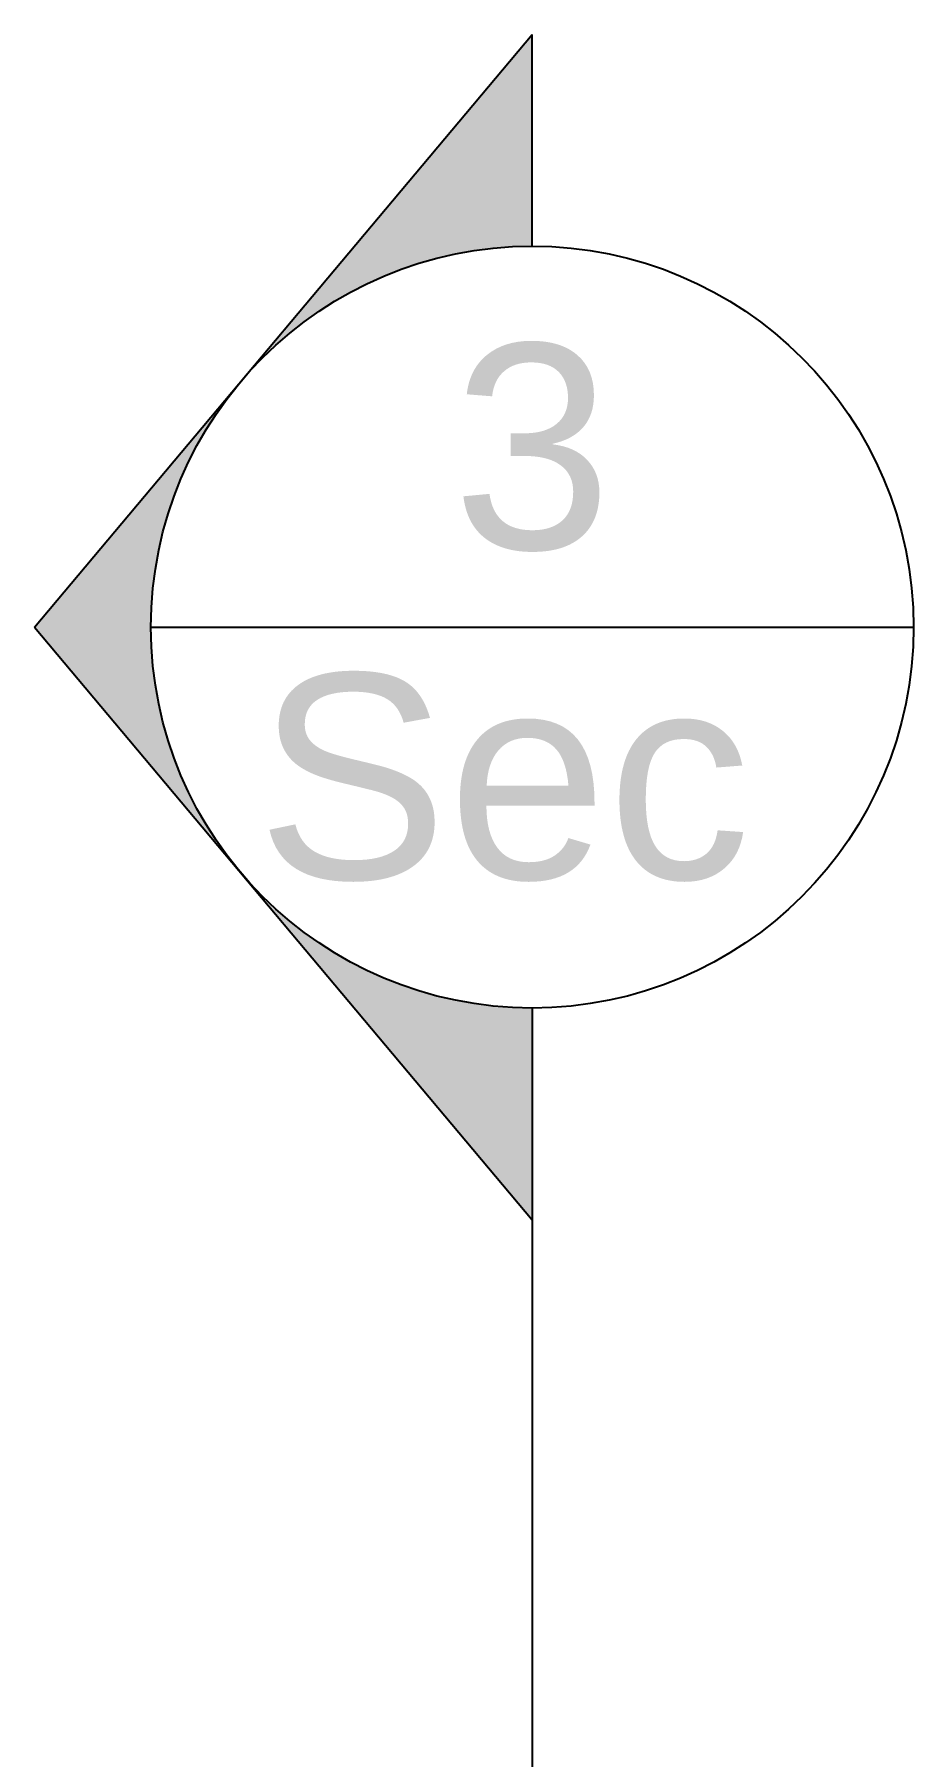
# Model space of a CAD drawing. Extents: x -32840 to 422982, y 280745 to 888746.
# Drawn here: x 92522 to 94020, y 819210 to 822149 of the extents above; entities that cross this region are included whole.
import ezdxf
from ezdxf.enums import TextEntityAlignment as Align

# ---------------------------------------------------------------- set-up
doc = ezdxf.new("R2010")
doc.units = 0
doc.header["$LTSCALE"] = 1000
doc.layers.add('A-Tag LVl', color=2, linetype='Continuous')
doc.styles.add('Arial', font='arial.ttf')
doc.styles.add('ROMANS', font='romans.shx', dxfattribs={"width": 0.8})

# ---------------------------------------------------------------- blocks, each defined once
blk = doc.blocks.new('TAG-SEC')
blk.add_line((-6.5, 0), (6.5, 0))
blk.add_circle((0, 0), 6.5)
at = {"color": 6, "style": 'Arial'}
blk.add_attdef('88', text='', height=3.5, dxfattribs=at).set_placement((0, 3.082), align=Align.MIDDLE_CENTER)
at = {"color": 6, "style": 'ROMANS', "width": 0.708488}
blk.add_attdef('X8-X-8888', text='', height=1.75, dxfattribs=at).set_placement((-5.579, -2.546), (5.579, -2.546), align=Align.FIT)
blk = doc.blocks.new('TAG-SEC-ARROW')
h = blk.add_hatch(color=256)
h.paths.add_polyline_path([(-10.112, 0), (-6.5, 0, -0.2206), (-4.199, 4.962)])
h.paths.add_polyline_path([(0, 8.485), (-4.157, 4.997, -0.175251), (0, 6.5, -0.175251), (4.157, 4.997)])
h.paths.add_polyline_path([(4.199, 4.962, -0.2206), (6.5, 0), (10.112, 0)])
for p, q in [((0, 8.485), (-10.112, 0)), ((0, 8.485), (10.112, 0)), ((-6.5, 0), (-10.112, 0)), ((6.5, 0), (46.5, 0))]:
    blk.add_line(p, q)
blk.add_arc((0, 0), 6.5, 0, 180)
blk = doc.blocks.new('A$Ce1edbb18')
at = {"layer": 'A-Tag LVl', "xscale": -100.0000000000005, "yscale": 100.0000000000005, "zscale": 100, "rotation": 90}
blk.add_blockref('TAG-SEC-ARROW', (14792.3, 2649.4), dxfattribs=at)
at = {"layer": 'A-Tag LVl'}
ref = blk.add_blockref('TAG-SEC', (14792.3, 2649.4), dxfattribs=dict(at, xscale=100, yscale=100, zscale=100))
ref.add_attrib('88', '3', dxfattribs={"layer": '0', "color": 6, "height": 350, "style": 'Arial'}).set_placement((14792.3, 2957.6), align=Align.MIDDLE_CENTER)
ref.add_attrib('X8-X-8888', 'Sec', dxfattribs={"layer": '0', "color": 6, "height": 350, "rotation": 360, "style": 'Arial'}).set_placement((14743.4, 2394.7), align=Align.MIDDLE_CENTER)

msp = doc.modelspace()

# ---------------------------------------------------------------- block references
msp.add_blockref('A$Ce1edbb18', (78577.9, 818487.9, 0))

doc.saveas('drawing.dxf')
